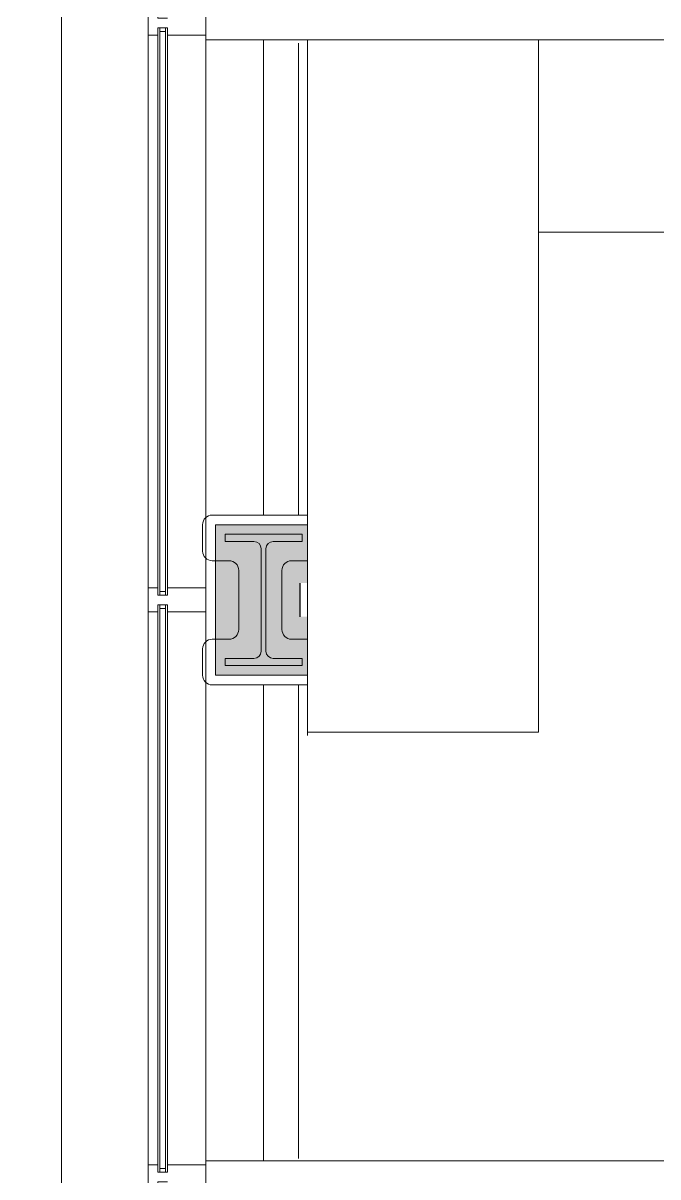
# Model space of a CAD drawing. Header units: inches. Extents: x 1 to 4637, y -664 to 702.
# Drawn here: x 1023 to 1089, y 77.4 to 197.4 of the extents above; entities that cross this region are included whole.
import ezdxf

# ---------------------------------------------------------------- set-up
doc = ezdxf.new("R2010")
doc.units = ezdxf.units.IN
doc.header["$MEASUREMENT"] = 0
for name, color, linetype, lineweight in [('A-WALL', 113, 'Continuous', 50), ('B-BASE', 7, 'Continuous', 9), ('I-FURN', 30, 'Continuous', 9), ('I-WALL', 2, 'Continuous', 9), ('NABCA_dwg', 8, 'Continuous', 9), ('NB-WIND-EXT', 7, 'Continuous', 9)]:
    doc.layers.add(name, color=color, linetype=linetype, lineweight=lineweight)

# ---------------------------------------------------------------- blocks, each defined once
blk = doc.blocks.new('Desk - Group 3 - No Side Chairs-V11-New Construction - Tel_Data_Elec Plan')
at = {"layer": 'I-FURN'}
for p, q in [((20, -48), (20, 0)), ((0, -48), (20, -48)), ((72, -48), (0, -48)), ((72, -72), (72, -48)), ((0, -72), (72, -72))]:
    blk.add_line(p, q, dxfattribs=at)
blk = doc.blocks.new('NABCA_dwg_MA-2900-8th-120718_dwg-2391440-New Construction - Test Fit Plan-2421454-New Construction - Tel_Data_Elec Plan')
at = {"layer": 'B-BASE'}
blk.add_hatch(color=256, dxfattribs=at).paths.add_polyline_path([(-8348.66, -3110.93), (-8348.66, -3104.85), (-8349.46, -3104.85), (-8349.46, -3101.35), (-8348.66, -3101.35), (-8348.66, -3095.27), (-8358.21, -3095.27), (-8358.21, -3110.93), (-8349.46, -3110.93)], flags=0)
at = {"layer": 'A-WALL', "color": 10, "lineweight": 30}
blk.add_line((-8349.46, -3101.35), (-8349.46, -3104.85), dxfattribs=at)
at = {"layer": 'B-BASE'}
for p, q in [((-8365.21, -3044.35), (-8365.21, -3101.85)), ((-8363.41, -3043.98), (-8364.01, -3043.98)), ((-8359.21, -3044.85), (-8359.21, -3101.85)), ((-8353.21, -3094.27), (-8353.21, -3045.19)), ((-8349.59, -3045.19), (-8349.59, -3094.27)), ((-8358.55, -3094.27), (-8348.66, -3094.27)), ((-8359.55, -3098.02), (-8359.55, -3095.27)), ((-8353.46, -3108.43), (-8353.46, -3097.77)), ((-8352.96, -3097.77), (-8352.96, -3108.43)), ((-8356.8, -3099.02), (-8358.55, -3099.02)), ((-8348.66, -3099.02), (-8350.3, -3099.02)), ((-8355.8, -3106.18), (-8355.8, -3100.02)), ((-8351.3, -3100.02), (-8351.3, -3106.18)), ((-8363.41, -3102.23), (-8364.01, -3102.23)), ((-8365.21, -3161.86), (-8365.21, -3104.35)), ((-8363.41, -3103.98), (-8364.01, -3103.98)), ((-8359.21, -3161.42), (-8359.21, -3104.35)), ((-8358.55, -3107.18), (-8356.8, -3107.18)), ((-8350.3, -3107.18), (-8348.66, -3107.18)), ((-8359.55, -3110.93), (-8359.55, -3108.18)), ((-8348.66, -3111.93), (-8358.55, -3111.93)), ((-8353.21, -3161.17), (-8353.21, -3111.93)), ((-8349.59, -3111.93), (-8349.59, -3161.17)), ((-8363.41, -3162.23), (-8364.01, -3162.23))]:
    blk.add_line(p, q, dxfattribs=at)
at = {"layer": 'B-BASE', "flags": 128}
for points in [[(-5935.21, -3896.6), (-5935.21, -3904.1), (-8374.21, -3904.1), (-8374.21, -2881.08), (-8378.21, -2881.08), (-8378.21, -2538.1), (-5818.21, -2538.1), (-5818.21, -2548.1)], [(-8363.21, -3042.6), (-8364.21, -3042.6), (-8364.21, -3041.85), (-8365.21, -3041.85), (-8365.21, -3044.35), (-8364.21, -3044.35), (-8364.21, -3043.6), (-8363.21, -3043.6), (-8363.21, -3044.35), (-8359.21, -3044.35)], [(-8348.66, -3110.93), (-8358.21, -3110.93), (-8358.21, -3095.27), (-8348.66, -3095.27)], [(-8354.21, -3097.02), (-8357.21, -3097.02), (-8357.21, -3096.27), (-8349.21, -3096.27), (-8349.21, -3097.02), (-8352.21, -3097.02)], [(-8352.21, -3109.18), (-8349.21, -3109.18), (-8349.21, -3109.93), (-8357.21, -3109.93), (-8357.21, -3109.18), (-8354.21, -3109.18)], [(-8363.21, -3163.6), (-8364.21, -3163.6), (-8364.21, -3164.35), (-8365.21, -3164.35), (-8365.21, -3161.85), (-8364.21, -3161.85), (-8364.21, -3162.6), (-8363.21, -3162.6), (-8363.21, -3161.85), (-8359.21, -3161.85)]]:
    blk.add_lwpolyline(points, dxfattribs=at)
blk.add_lwpolyline([(-8363.21, -3102.6), (-8364.21, -3102.6), (-8364.21, -3101.85), (-8365.21, -3101.85), (-8365.21, -3104.35), (-8364.21, -3104.35), (-8364.21, -3103.6), (-8363.21, -3103.6), (-8363.21, -3104.35), (-8359.21, -3104.35), (-8359.21, -3101.85), (-8363.21, -3101.85)], close=True, dxfattribs=at)
at = {"layer": 'B-BASE'}
for centre, radius, start, end in [((-8358.55, -3095.27), 1, 90, 180), ((-8354.21, -3097.77), 0.75, 0, 90), ((-8352.21, -3097.77), 0.75, 90, 180), ((-8358.55, -3098.02), 1, 180, 270), ((-8356.8, -3100.02), 1, 0, 90), ((-8350.3, -3100.02), 1, 90, 180), ((-8356.8, -3106.18), 1, 270, 0), ((-8350.3, -3106.18), 1, 180, 270), ((-8358.55, -3108.18), 1, 90, 180), ((-8354.21, -3108.43), 0.75, 270, 0), ((-8352.21, -3108.43), 0.75, 180, 270), ((-8358.55, -3110.93), 1, 180, 270)]:
    blk.add_arc(centre, radius, start, end, dxfattribs=at)
at = {"layer": 'NB-WIND-EXT'}
for p, q in [((-8364.21, -3043.6), (-8364.21, -3101.85)), ((-8364.01, -3043.6), (-8364.01, -3102.6)), ((-8363.41, -3043.6), (-8363.41, -3102.6)), ((-8363.21, -3043.6), (-8363.21, -3101.85)), ((-8364.21, -3162.6), (-8364.21, -3104.35)), ((-8364.01, -3162.6), (-8364.01, -3103.6)), ((-8363.41, -3162.6), (-8363.41, -3103.6)), ((-8363.21, -3162.6), (-8363.21, -3104.35))]:
    blk.add_line(p, q, dxfattribs=at)
blk = doc.blocks.new('NABCA_dwg-2391440-New Construction - Tel_Data_Elec Plan')
at = {"layer": 'A-WALL', "color": 250, "lineweight": 20}
for p, q in [((1749.27, 195.65), (1749.27, 195.3)), ((1749.27, 79.33), (1749.27, 79.08))]:
    blk.add_line(p, q, dxfattribs=at)
at = {"layer": 'I-FURN', "color": 7}
blk.add_line((1753.82, 123.65), (1753.82, 123.3), dxfattribs=at)
blk.add_blockref('NABCA_dwg_MA-2900-8th-120718_dwg-2391440-New Construction - Test Fit Plan-2421454-New Construction - Tel_Data_Elec Plan', (10102.48, 3240.5))

msp = doc.modelspace()

# ---------------------------------------------------------------- linework, layer by layer
at = {"layer": 'I-WALL', "color": 250, "lineweight": 20}
for p, q in [((1042.04, 199.15), (1042.04, 195.65)), ((1042.04, 195.65), (1195.29, 195.65)), ((1195.29, 79.08), (1042.04, 79.08)), ((1042.04, 79.08), (1042.04, 75.58))]:
    msp.add_line(p, q, dxfattribs=at)

# ---------------------------------------------------------------- block references
at = {"layer": 'I-FURN', "rotation": 269.9999999999997}
msp.add_blockref('Desk - Group 3 - No Side Chairs-V11-New Construction - Tel_Data_Elec Plan', (1124.59, 195.65), dxfattribs=at)
at = {"layer": 'NABCA_dwg', "color": 7}
msp.add_blockref('NABCA_dwg-2391440-New Construction - Tel_Data_Elec Plan', (-701.24, 0), dxfattribs=at)

doc.saveas('drawing.dxf')
